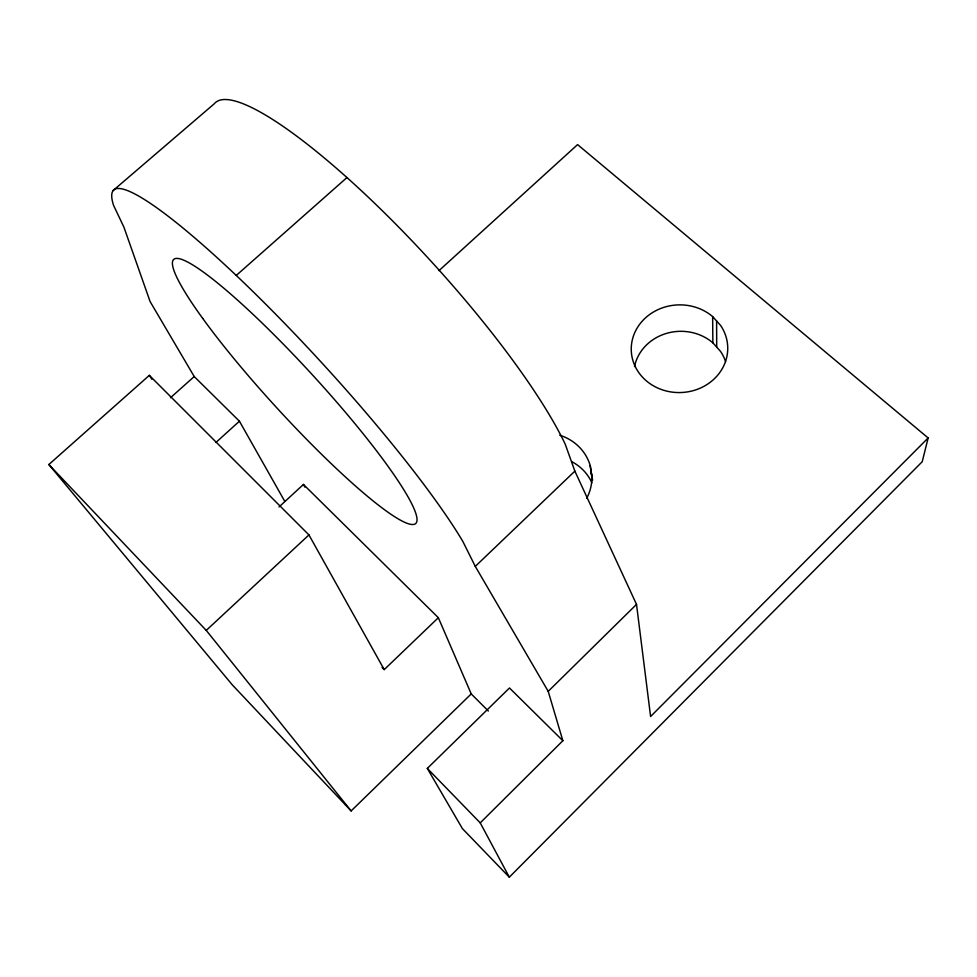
<?xml version="1.0" encoding="UTF-8"?>
<svg xmlns="http://www.w3.org/2000/svg" width="977" height="977" viewBox="0 0 977 977"><rect width="100%" height="100%" fill="white"/><g stroke="black" fill="none" stroke-linecap="round" stroke-linejoin="round"><path stroke-width="1.47" d="M438.942 270.666L577.59 144.608L928.15 437.965L922.227 461.706L509.322 877.187L462.402 828.606L427.315 768.411L509.481 687.979L562.862 740.725L480.232 822.878L509.322 877.187M928.15 437.965L650.597 716.495L636.515 604.384L574.867 471.134L565.194 444.108A266.074 52.917 47.7 0 0 377.549 206.086A266.074 52.917 47.7 0 0 214.256 103.782L112.917 190.698M562.862 740.725L548.207 691.35L636.515 604.384M438.343 617.708L384.217 669.611L308.94 534.92L149.334 375.351L48.85 464.527L232.196 684.743L351.134 810.934L471.232 693.914L438.343 617.708L303.444 484.445L279.031 506.953M548.207 691.35L475.286 566.391L574.867 471.134M351.134 810.934L206.257 630.397L308.94 534.92M215.905 442.483L239.426 421.209L194.215 376.548L150.092 301.539L123.896 227.104L113.564 205.353A269.811 36.735 47.5 0 1 243.31 282.182A269.811 36.735 47.5 0 1 462.854 541.466L475.286 566.391M170.499 397.724L194.215 376.548M236.263 275.441L346.969 177.545M471.232 693.914L488.378 711.048M382.08 667.45L384.217 669.611M427.315 768.411L480.232 822.878M48.85 464.527L206.257 630.397M712.648 316.597L720.562 325.378A48.264 43.843 -2.6 0 1 685.085 392.229A48.264 43.843 -2.6 0 1 633.694 335.27A48.264 43.843 -2.6 0 1 712.648 316.597L712.856 342.817L720.562 351.415A46.933 42.866 -2.2 0 1 725.569 361.575M149.334 375.351L151.801 379.21M239.426 421.209L284.795 501.384M303.444 484.445L304.873 487.144M591.048 471.5L592.514 480.513M559.797 435.229A49.021 45.834 -12.2 0 1 590.206 465.577L592.489 479.744M590.206 465.577L591.903 477.435A49.021 45.834 -12.2 0 1 586.713 498.319M716.605 320.981L716.703 347.116M634.5 366.57A46.933 42.866 -2.2 0 1 666.119 333.499A46.933 42.866 -2.2 0 1 712.856 342.817M571.74 461.669A47.641 44.771 -12 0 1 591.842 482.748M202.703 318.417A179.06 24.266 47.5 0 0 410.303 524.258A179.06 24.266 47.5 0 0 270.714 331.459A179.06 24.266 47.5 0 0 202.703 318.417"/></g></svg>
